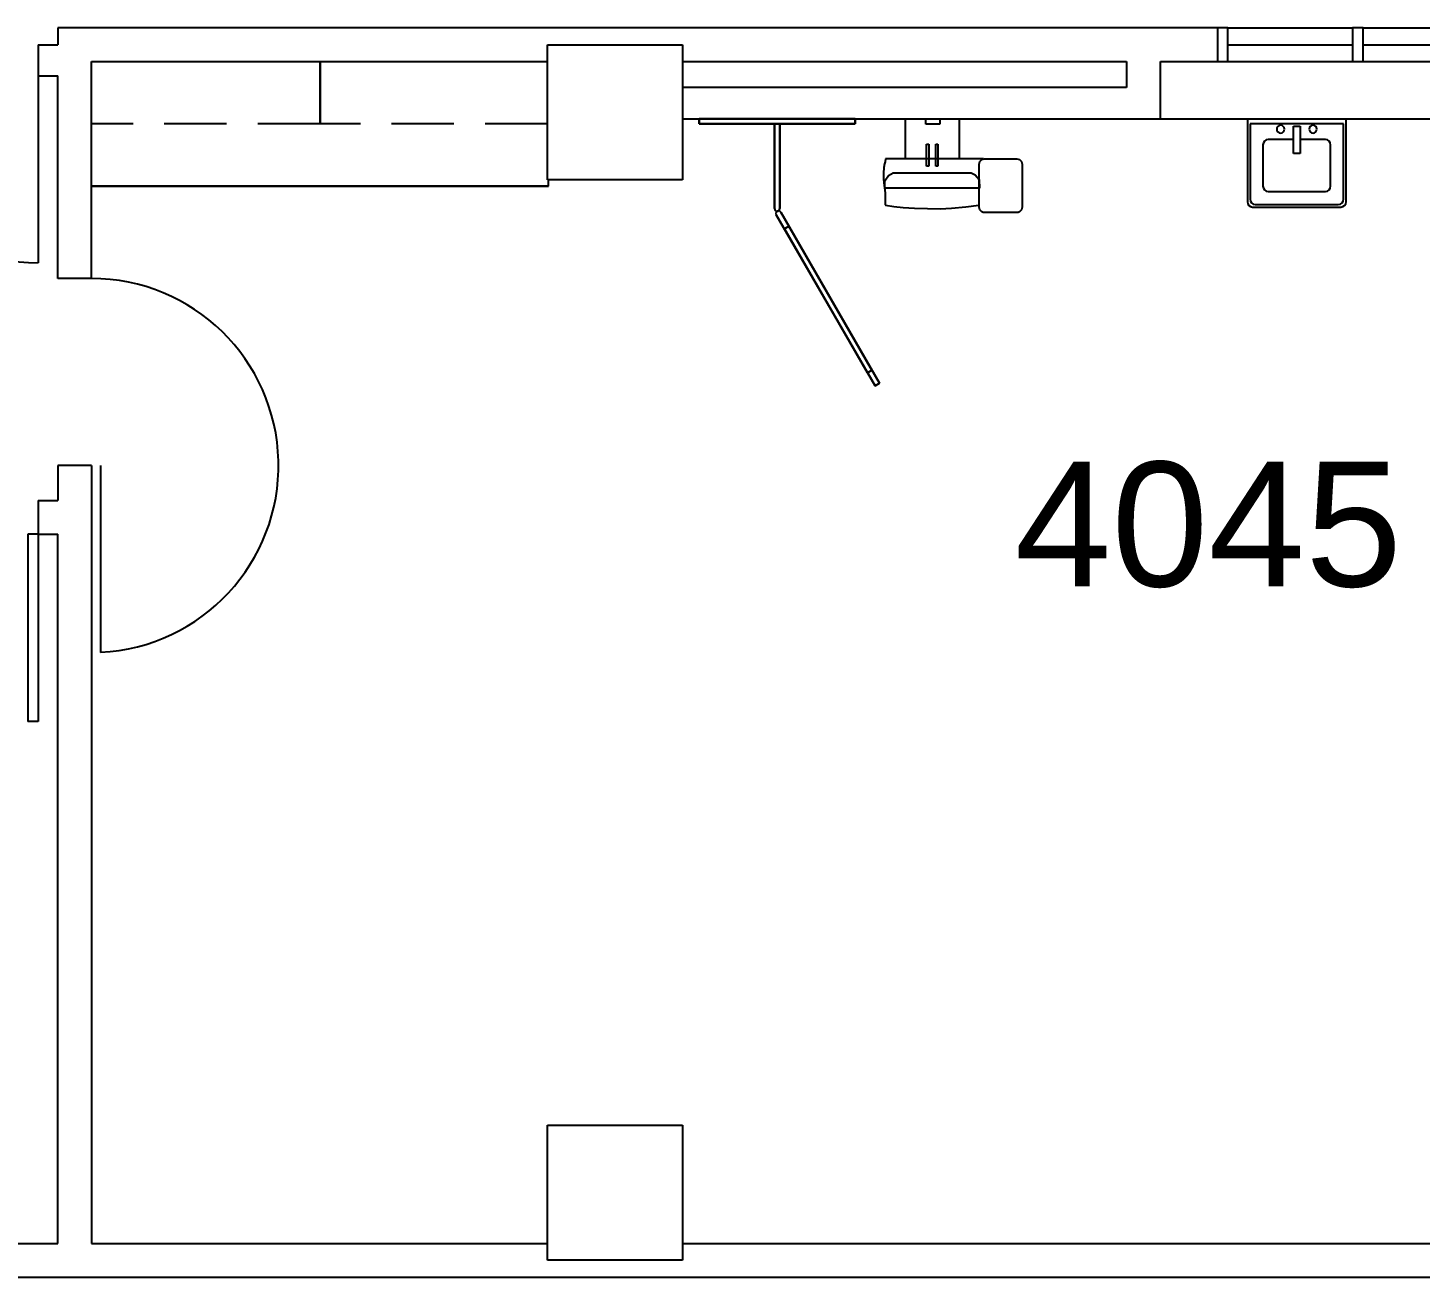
# Model space of a CAD drawing. Extents: x 338 to 7662, y 1527 to 4803.
# Drawn here: x 3922 to 4190, y 3080.8 to 3321.2 of the extents above; entities that cross this region are included whole.
import ezdxf

# ---------------------------------------------------------------- set-up
doc = ezdxf.new("R2010")
doc.units = 0
doc.header["$LTSCALE"] = 96
doc.header["$MEASUREMENT"] = 0
doc.linetypes.add('HIDDEN2', pattern=[0.1875, 0.125, -0.0625])
for name, color, linetype in [('A-ANNO-TX192', 4, 'CONTINUOUS'), ('A-COLS', 5, 'CONTINUOUS'), ('A-DOOR', 2, 'CONTINUOUS'), ('A-FLOR-CASE', 3, 'CONTINUOUS'), ('A-FLOR-CASE-UPPR', 3, 'HIDDEN2'), ('A-FLOR-PFIX', 2, 'CONTINUOUS'), ('A-GLAZ', 2, 'CONTINUOUS'), ('A-GLAZ-SILL', 1, 'CONTINUOUS'), ('A-WALL-FULL', 6, 'CONTINUOUS')]:
    doc.layers.add(name, color=color, linetype=linetype)
doc.styles.add('ARIAL', font='arial.ttf')

msp = doc.modelspace()

# ---------------------------------------------------------------- linework, layer by layer
at = {"layer": 'A-COLS'}
for p, q in [((4022, 3292), (4022, 3318)), ((4022, 3318), (4048, 3318)), ((4048, 3318), (4048, 3292)), ((4048, 3292), (4022, 3292)), ((4022, 3110), (4048, 3110)), ((4022, 3084), (4022, 3110)), ((4048, 3110), (4048, 3084)), ((4048, 3084), (4022, 3084))]:
    msp.add_line(p, q, dxfattribs=at)
at = {"layer": 'A-DOOR'}
for p, q in [((3924, 3312), (3924, 3276)), ((3936, 3237), (3936, 3201)), ((3922, 3223.75), (3922, 3187.7389)), ((3924, 3223.75), (3922, 3223.75)), ((3924, 3223.75), (3924, 3187.7389)), ((3924, 3187.7389), (3922, 3187.7389))]:
    msp.add_line(p, q, dxfattribs=at)
for centre, start, end in [((3924, 3312), 180, 270), ((3934.25, 3237), 272.7863096, 90)]:
    msp.add_arc(centre, 36, start, end, dxfattribs=at)
at = {"layer": 'A-FLOR-CASE'}
for p, q in [((4022.25, 3290.75), (4022.25, 3292)), ((3934.25, 3290.75), (4022.25, 3290.75)), ((3934.25, 3290.75), (4022.25, 3290.75)), ((4022.25, 3290.75), (3934.25, 3290.75)), ((4022.25, 3290.75), (3934.25, 3290.75)), ((3934.25, 3290.75), (4022.25, 3290.75))]:
    msp.add_line(p, q, dxfattribs=at)
at = {"layer": 'A-FLOR-CASE-UPPR'}
for p, q in [((3978.25, 3314.75), (3978.25, 3302.75)), ((3978.25, 3302.75), (3978.25, 3314.75)), ((3978.25, 3302.75), (3934.25, 3302.75)), ((4022, 3302.75), (3978.25, 3302.75))]:
    msp.add_line(p, q, dxfattribs=at)
at = {"layer": 'A-FLOR-PFIX'}
for p, q in [((4051.25, 3303.75), (4051.25, 3302.75)), ((4081.25, 3303.75), (4051.25, 3303.75)), ((4051.25, 3303.75), (4081.25, 3303.75)), ((4051.25, 3302.75), (4051.25, 3303.75)), ((4051.25, 3302.75), (4051.25, 3303.75)), ((4051.25, 3303.75), (4051.25, 3302.75)), ((4051.25, 3303.75), (4081.25, 3303.75)), ((4081.25, 3303.75), (4051.25, 3303.75)), ((4051.25, 3302.75), (4081.25, 3302.75)), ((4081.25, 3302.75), (4051.25, 3302.75)), ((4081.25, 3302.75), (4051.25, 3302.75)), ((4051.25, 3302.75), (4081.25, 3302.75)), ((4066.75, 3302.75), (4065.75, 3302.75)), ((4065.75, 3302.75), (4065.75, 3286.45)), ((4065.75, 3286.45), (4065.75, 3302.75)), ((4065.75, 3302.75), (4066.75, 3302.75)), ((4065.75, 3302.75), (4066.75, 3302.75)), ((4066.75, 3302.75), (4065.75, 3302.75)), ((4065.75, 3286.45), (4065.75, 3302.75)), ((4065.75, 3302.75), (4065.75, 3286.45)), ((4066.75, 3286.45), (4066.75, 3302.75)), ((4066.75, 3302.75), (4066.75, 3286.45)), ((4066.75, 3302.75), (4066.75, 3286.45)), ((4066.75, 3286.45), (4066.75, 3302.75)), ((4081.25, 3302.75), (4081.25, 3303.75)), ((4081.25, 3303.75), (4081.25, 3302.75)), ((4081.25, 3303.75), (4081.25, 3302.75)), ((4081.25, 3302.75), (4081.25, 3303.75)), ((4090.95431, 3296.0297), (4090.95431, 3303.69829)), ((4094.84519, 3302.67579), (4094.84519, 3303.69829)), ((4097.55739, 3302.67579), (4094.84519, 3302.67579)), ((4097.55739, 3303.69829), (4097.55739, 3302.67579)), ((4101.28222, 3303.69829), (4101.28222, 3296.0297)), ((4156.75, 3303.75), (4156.75, 3287.75)), ((4157.25, 3302.75), (4157.25, 3288.25)), ((4175.25, 3302.75), (4157.25, 3302.75)), ((4165.63105, 3297.07119), (4165.63105, 3302.29301)), ((4165.63105, 3302.29301), (4166.875, 3302.29301)), ((4166.875, 3302.29301), (4166.875, 3297.07119)), ((4175.25, 3288.25), (4175.25, 3302.75)), ((4175.75, 3287.75), (4175.75, 3303.75)), ((4165.63105, 3299.75), (4160.75, 3299.75)), ((4171.75, 3299.75), (4166.875, 3299.75)), ((4094.98089, 3298.84712), (4095.44049, 3298.84712)), ((4094.98089, 3294.60722), (4094.98089, 3298.84712)), ((4095.44049, 3298.84712), (4095.44049, 3294.60722)), ((4096.80379, 3298.86875), (4097.19109, 3298.86875)), ((4096.80379, 3294.60722), (4096.80379, 3298.86875)), ((4097.19109, 3298.86875), (4097.19109, 3294.60722)), ((4159.75, 3298.75), (4159.75, 3290.75)), ((4166.875, 3297.07119), (4165.63105, 3297.07119)), ((4172.75, 3290.75), (4172.75, 3298.75)), ((4086.7791, 3294.34383), (4086.71739, 3293.2516)), ((4086.89147, 3295.0633), (4086.7791, 3294.34383)), ((4087.04447, 3295.45905), (4086.89147, 3295.0633)), ((4087.06988, 3296.02641), (4087.04447, 3295.45905)), ((4105.92415, 3296.02641), (4087.06988, 3296.02641)), ((4101.28222, 3296.0297), (4090.95431, 3296.0297)), ((4095.44049, 3294.60722), (4094.98089, 3294.60722)), ((4097.19109, 3294.60722), (4096.80379, 3294.60722)), ((4105.12396, 3295.00771), (4105.15862, 3295.27153)), ((4105.12396, 3286.71699), (4105.12396, 3295.00771)), ((4105.15862, 3295.27153), (4105.26258, 3295.51706)), ((4105.26258, 3295.51706), (4105.42656, 3295.72847)), ((4105.42656, 3295.72847), (4105.64128, 3295.88993)), ((4105.64128, 3295.88993), (4105.89066, 3295.99229)), ((4105.89066, 3295.99229), (4106.1586, 3296.02641)), ((4106.1586, 3296.02641), (4112.34932, 3296.02641)), ((4112.34932, 3296.02641), (4112.61727, 3295.99229)), ((4112.61727, 3295.99229), (4112.86664, 3295.88993)), ((4112.86664, 3295.88993), (4113.08137, 3295.72847)), ((4113.08137, 3295.72847), (4113.24535, 3295.51706)), ((4113.24535, 3295.51706), (4113.34931, 3295.27153)), ((4113.34931, 3295.27153), (4113.38396, 3295.00771)), ((4113.38396, 3295.00771), (4113.38396, 3286.71699)), ((4086.71739, 3293.2516), (4086.71739, 3292.1218)), ((4086.71739, 3292.1218), (4086.81145, 3290.88833)), ((4086.95779, 3290.39232), (4086.97401, 3291.79275)), ((4086.97401, 3291.79275), (4087.69225, 3292.84344)), ((4087.69225, 3292.84344), (4088.5843, 3293.36346)), ((4088.5843, 3293.36346), (4103.55778, 3293.36346)), ((4103.55778, 3293.36346), (4104.33976, 3292.93297)), ((4104.33976, 3292.93297), (4105.09918, 3292.02404)), ((4105.09918, 3292.02404), (4105.19494, 3290.39232)), ((4086.81145, 3290.88833), (4086.94561, 3289.98777)), ((4086.94561, 3289.98777), (4087.04728, 3289.41701)), ((4105.19494, 3290.39232), (4086.95779, 3290.39232)), ((4087.04728, 3289.41701), (4087.04728, 3287.1493)), ((4160.75, 3289.75), (4171.75, 3289.75)), ((4085.93301, 3252.85802), (4066.93301, 3285.76699)), ((4066.93301, 3285.76699), (4085.93301, 3252.85802)), ((4066.93301, 3285.76699), (4085.93301, 3252.85802)), ((4085.93301, 3252.85802), (4066.93301, 3285.76699)), ((4087.04728, 3287.1493), (4087.07475, 3287.10541)), ((4087.07475, 3287.10541), (4088.67199, 3286.87789)), ((4088.67199, 3286.87789), (4090.51391, 3286.68927)), ((4090.51391, 3286.68927), (4092.67437, 3286.53613)), ((4092.67437, 3286.53613), (4095.15286, 3286.45163)), ((4095.15286, 3286.45163), (4097.63623, 3286.427)), ((4097.63623, 3286.427), (4099.80168, 3286.55224)), ((4099.80168, 3286.55224), (4102.57556, 3286.77277)), ((4102.57556, 3286.77277), (4105.07763, 3287.08994)), ((4105.15862, 3286.45317), (4105.12396, 3286.71699)), ((4105.26258, 3286.20764), (4105.15862, 3286.45317)), ((4105.42656, 3285.99623), (4105.26258, 3286.20764)), ((4105.64128, 3285.83477), (4105.42656, 3285.99623)), ((4105.89066, 3285.73241), (4105.64128, 3285.83477)), ((4106.1586, 3285.69829), (4105.89066, 3285.73241)), ((4112.34932, 3285.69829), (4106.1586, 3285.69829)), ((4112.61727, 3285.73241), (4112.34932, 3285.69829)), ((4112.86664, 3285.83477), (4112.61727, 3285.73241)), ((4113.08137, 3285.99623), (4112.86664, 3285.83477)), ((4113.24535, 3286.20764), (4113.08137, 3285.99623)), ((4113.34931, 3286.45317), (4113.24535, 3286.20764)), ((4113.38396, 3286.71699), (4113.34931, 3286.45317)), ((4157.75, 3286.75), (4174.75, 3286.75)), ((4158.25, 3287.25), (4174.25, 3287.25)), ((4066.06699, 3285.26699), (4085.06699, 3252.35802)), ((4085.06699, 3252.35802), (4066.06699, 3285.26699)), ((4085.06699, 3252.35802), (4066.06699, 3285.26699)), ((4066.06699, 3285.26699), (4085.06699, 3252.35802)), ((4067.61905, 3282.57873), (4068.48508, 3283.07873)), ((4068.48508, 3283.07873), (4067.61905, 3282.57873)), ((4068.48508, 3283.07873), (4067.61905, 3282.57873)), ((4067.61905, 3282.57873), (4068.48508, 3283.07873)), ((4084.48508, 3255.36592), (4068.48508, 3283.07873)), ((4068.48508, 3283.07873), (4084.48508, 3255.36592)), ((4068.48508, 3283.07873), (4084.48508, 3255.36592)), ((4084.48508, 3255.36592), (4068.48508, 3283.07873)), ((4067.61905, 3282.57873), (4083.61905, 3254.86592)), ((4083.61905, 3254.86592), (4067.61905, 3282.57873)), ((4083.61905, 3254.86592), (4067.61905, 3282.57873)), ((4067.61905, 3282.57873), (4083.61905, 3254.86592)), ((4084.48508, 3255.36592), (4083.61905, 3254.86592)), ((4083.61905, 3254.86592), (4084.48508, 3255.36592)), ((4083.61905, 3254.86592), (4084.48508, 3255.36592)), ((4084.48508, 3255.36592), (4083.61905, 3254.86592)), ((4085.06699, 3252.35802), (4085.93301, 3252.85802)), ((4085.93301, 3252.85802), (4085.06699, 3252.35802)), ((4085.93301, 3252.85802), (4085.06699, 3252.35802)), ((4085.06699, 3252.35802), (4085.93301, 3252.85802))]:
    msp.add_line(p, q, dxfattribs=at)
for centre, radius, start, end in [((4163.13105, 3301.75), 0.75, 0, 180), ((4169.375, 3301.75), 0.75, 0, 180), ((4160.75, 3298.75), 1, 90, 180), ((4163.13105, 3301.75), 0.75, 180, 0), ((4169.375, 3301.75), 0.75, 180, 0), ((4171.75, 3298.75), 1, 0, 90), ((4160.75, 3290.75), 1, 180, 270), ((4171.75, 3290.75), 1, 270, 0), ((4066.25, 3286.45), 0.5, 180, 0), ((4066.25, 3286.45), 0.5, 180, 0), ((4066.25, 3286.45), 0.5, 180, 0), ((4066.25, 3286.45), 0.5, 180, 0), ((4066.5, 3285.51699), 0.5, 30, 210), ((4066.5, 3285.51699), 0.5, 30, 210), ((4066.5, 3285.51699), 0.5, 30, 210), ((4066.5, 3285.51699), 0.5, 30, 210), ((4157.75, 3287.75), 1, 180, 270), ((4158.25, 3288.25), 1, 180, 270), ((4174.25, 3288.25), 1, 270, 0), ((4174.75, 3287.75), 1, 270, 0)]:
    msp.add_arc(centre, radius, start, end, dxfattribs=at)
at = {"layer": 'A-GLAZ'}
for p, q in [((4153, 3318), (4177, 3318)), ((4179, 3318), (4203, 3318))]:
    msp.add_line(p, q, dxfattribs=at)
for points in [[(4151, 3314.75), (4153, 3314.75), (4153, 3321.25), (4151, 3321.25)], [(4177, 3314.75), (4179, 3314.75), (4179, 3321.25), (4177, 3321.25)]]:
    msp.add_lwpolyline(points, close=True, dxfattribs=at)
at = {"layer": 'A-GLAZ-SILL'}
for p, q in [((4153, 3321.25), (4177, 3321.25)), ((4179, 3321.25), (4203, 3321.25)), ((4153, 3314.75), (4177, 3314.75)), ((4179, 3314.75), (4203, 3314.75))]:
    msp.add_line(p, q, dxfattribs=at)
at = {"layer": 'A-WALL-FULL'}
for p, q in [((3927.75, 3321.25), (3927.75, 3318)), ((4151, 3321.25), (3927.75, 3321.25)), ((3924, 3318), (3924, 3312)), ((3924, 3318), (3927.75, 3318)), ((3934.25, 3314.75), (4022, 3314.75)), ((3934.25, 3273), (3934.25, 3314.75)), ((4048, 3314.75), (4133.5, 3314.75)), ((4133.5, 3314.75), (4133.5, 3309.75)), ((4140, 3303.75), (4140, 3314.75)), ((4140, 3314.75), (4151, 3314.75)), ((3924, 3312), (3927.75, 3312)), ((3927.75, 3273), (3927.75, 3312)), ((4133.5, 3309.75), (4048, 3309.75)), ((4048, 3303.75), (4222.7377, 3303.75)), ((3934.25, 3273), (3927.75, 3273)), ((3934.25, 3237), (3927.75, 3237)), ((3927.75, 3237), (3927.75, 3230.25)), ((3934.25, 3237), (3934.25, 3087.25)), ((3924, 3230.25), (3924, 3223.75)), ((3924, 3230.25), (3927.75, 3230.25)), ((3924, 3223.75), (3927.75, 3223.75)), ((3927.75, 3087.25), (3927.75, 3223.75)), ((3818.625, 3087.25), (3927.75, 3087.25)), ((3934.25, 3087.25), (4022, 3087.25)), ((4048, 3087.25), (4275.875, 3087.25)), ((3795.75, 3080.75), (4275.875, 3080.75))]:
    msp.add_line(p, q, dxfattribs=at)

# ---------------------------------------------------------------- texts
at = {"layer": 'A-ANNO-TX192', "style": 'ARIAL'}
msp.add_text('4045', height=24, dxfattribs=at).set_placement((4111.93905, 3213.71048))

doc.saveas('drawing.dxf')
